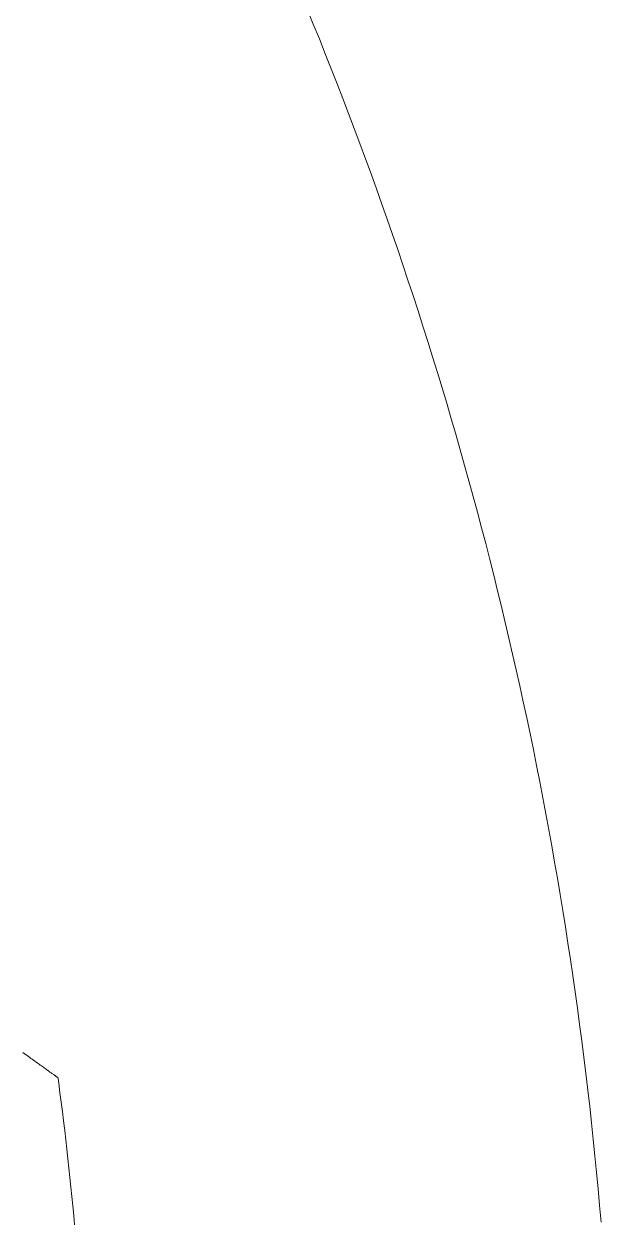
# Model space of a CAD drawing. Header units: millimetres. Extents: x 144517 to 159919, y -31393 to -20504.
# Drawn here: x 158436.26 to 158458.28, y -29900.21 to -29854.48 of the extents above; entities that cross this region are included whole.
import ezdxf

# ---------------------------------------------------------------- set-up
doc = ezdxf.new("R2010")
doc.units = ezdxf.units.MM
doc.header["$MEASUREMENT"] = 0
doc.layers.add('A - SHEET', color=7, linetype='Continuous', lineweight=9)
doc.layers.add('Layer 1', color=7, linetype='Continuous')

# ---------------------------------------------------------------- blocks, each defined once
blk = doc.blocks.new('agdsggad')
at = {"layer": 'Layer 1', "lineweight": 0}
for points in [[(322.459, 431.586), (322.437, 431.838), (322.414, 432.089), (322.391, 432.34), (322.366, 432.591), (322.34, 432.841), (322.314, 433.092), (322.286, 433.342), (322.257, 433.591), (322.228, 433.841), (322.197, 434.09), (322.165, 434.339), (322.133, 434.587), (322.099, 434.835), (322.065, 435.083), (322.029, 435.331), (321.992, 435.578), (321.955, 435.825), (321.916, 436.072), (321.877, 436.318), (321.837, 436.565), (321.795, 436.81), (321.753, 437.056), (321.71, 437.301), (321.665, 437.546), (321.62, 437.79), (321.574, 438.034), (321.527, 438.278), (321.479, 438.522), (321.43, 438.765), (321.38, 439.008), (321.329, 439.251), (321.277, 439.493), (321.224, 439.735), (321.17, 439.976), (321.115, 440.217), (321.06, 440.458), (321.003, 440.699), (320.946, 440.939), (320.887, 441.179), (320.828, 441.418), (320.767, 441.657), (320.706, 441.896), (320.644, 442.135), (320.581, 442.373), (320.517, 442.61), (320.452, 442.848), (320.386, 443.085), (320.319, 443.321), (320.252, 443.558), (320.183, 443.794), (320.114, 444.029), (320.043, 444.264), (319.972, 444.499), (319.9, 444.733), (319.827, 444.967), (319.753, 445.201), (319.678, 445.434), (319.602, 445.667), (319.525, 445.9), (319.448, 446.132), (319.369, 446.364), (319.29, 446.595), (319.21, 446.826), (319.129, 447.056), (319.047, 447.287), (318.964, 447.516), (318.88, 447.746), (318.795, 447.975), (318.71, 448.203), (318.623, 448.431), (318.536, 448.659), (318.448, 448.886), (318.359, 449.113), (318.269, 449.34), (318.179, 449.566), (318.087, 449.792), (317.995, 450.017)], [(314.46, 431.542), (314.447, 431.686), (314.433, 431.83), (314.419, 431.974), (314.404, 432.118), (314.389, 432.262), (314.374, 432.405), (314.358, 432.549), (314.342, 432.692), (314.325, 432.836), (314.309, 432.979), (314.291, 433.122), (314.274, 433.265), (314.256, 433.408), (314.238, 433.551), (314.219, 433.694), (314.21, 433.765), (314.209, 433.774), (314.208, 433.778), (314.208, 433.779), (314.208, 433.779), (314.208, 433.779), (314.208, 433.779), (314.207, 433.779), (314.206, 433.78), (314.205, 433.781), (314.203, 433.783), (314.201, 433.784), (314.198, 433.786), (314.194, 433.789), (314.191, 433.792), (314.186, 433.795), (314.181, 433.798), (314.176, 433.802), (314.17, 433.806), (314.164, 433.811), (314.157, 433.815), (314.15, 433.821), (314.142, 433.826), (314.134, 433.832), (314.125, 433.838), (314.116, 433.845), (314.106, 433.852), (314.096, 433.859), (314.086, 433.866), (314.075, 433.874), (314.063, 433.883), (314.051, 433.891), (314.039, 433.9), (314.026, 433.909), (314.013, 433.919), (313.999, 433.929), (313.985, 433.939), (313.97, 433.95), (313.955, 433.96), (313.939, 433.972), (313.923, 433.983), (313.906, 433.995), (313.889, 434.007), (313.872, 434.02), (313.854, 434.032), (313.835, 434.046), (313.817, 434.059), (313.797, 434.073), (313.778, 434.087), (313.758, 434.101), (313.737, 434.116), (313.716, 434.131), (313.694, 434.147), (313.673, 434.162)]]:
    blk.add_lwpolyline(points, dxfattribs=at)
blk = doc.blocks.new('EWRSDG')
at = {"xscale": 3.437246875556696, "yscale": 3.437246875556696, "zscale": 3.437246875556696}
blk.add_blockref('agdsggad', (-192566.76, -259573.4), dxfattribs=at)

msp = doc.modelspace()

# ---------------------------------------------------------------- block references
at = {"layer": 'A - SHEET', "xscale": 0.7307667054224303, "yscale": 0.7307667054224303, "zscale": 0.7307667054224303}
msp.add_blockref('EWRSDG', (298369.7, 158703.315, -0.002), dxfattribs=at)

doc.saveas('drawing.dxf')
